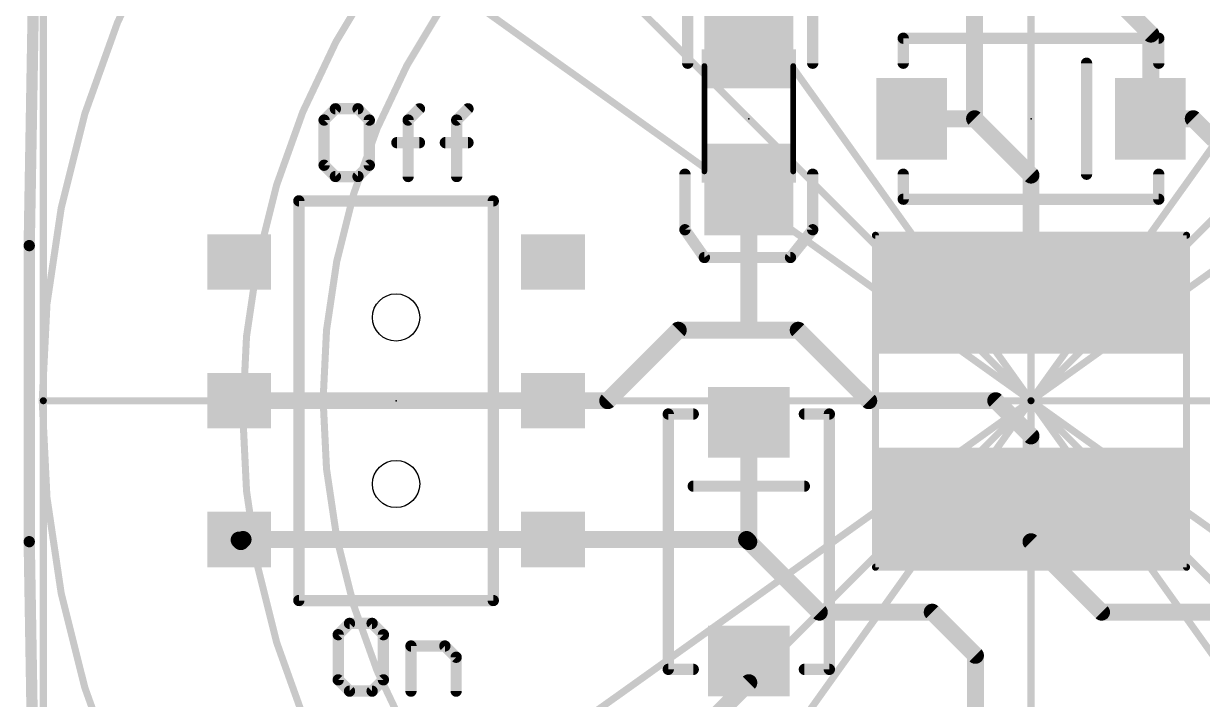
# Model space of a CAD drawing. Extents: x -0.4 to 35.7, y -0.1 to 35.7.
# Drawn here: x -0.36 to 20.87, y 12.4 to 24.57 of the extents above; entities that cross this region are included whole.
import ezdxf

# ---------------------------------------------------------------- set-up
doc = ezdxf.new("R2010")
doc.units = 0
for name, color, linetype in [('1', 12, 'CONTINUOUS'), ('16', 132, 'CONTINUOUS'), ('20', 53, 'CONTINUOUS'), ('21', 41, 'CONTINUOUS'), ('23', 53, 'CONTINUOUS'), ('51', 53, 'CONTINUOUS')]:
    doc.layers.add(name, color=color, linetype=linetype)

# ---------------------------------------------------------------- blocks, each defined once
blk = doc.blocks.new('RECT')
blk.add_solid([(-0.5, -0.5), (0.5, -0.5), (-0.5, 0.5), (0.5, 0.5)])

msp = doc.modelspace()

# ---------------------------------------------------------------- linework, layer by layer
at = {"layer": '1', "const_width": 0.3048}
for points in [[(12.7, 25.4), (12.7, 24.26)], [(19.939, 24.384), (19.0801, 25.2429)], [(16.764, 22.86), (16.764, 24.765)], [(12.7, 24.26), (12.7, 24.13)], [(19.939, 22.86), (19.939, 24.384)], [(16.764, 22.86), (15.63, 22.86)], [(17.78, 21.844), (16.764, 22.86)], [(19.93, 22.86), (19.939, 22.86)], [(19.93, 22.86), (20.701, 22.86)], [(20.701, 22.86), (21.082, 22.479)], [(17.78, 19.7), (17.78, 21.844)], [(12.7, 19.05), (12.7, 21.46)], [(10.16, 17.78), (11.43, 19.05)], [(11.43, 19.05), (12.7, 19.05)], [(12.7, 19.05), (13.589, 19.05)], [(13.589, 19.05), (14.859, 17.78)], [(3.525, 17.78), (9.175, 17.78)], [(9.175, 17.78), (10.16, 17.78)], [(12.7, 17.39), (12.7, 17.78)], [(14.859, 17.78), (17.145, 17.78)], [(17.145, 17.78), (17.78, 17.145)], [(12.7, 15.24), (12.7, 17.39)], [(17.78, 17.145), (17.78, 16.383)], [(17.78, 16.383), (17.78, 16.51)], [(17.78, 16.383), (17.78, 15.875)], [(17.78, 15.86), (18.034, 16.256)], [(17.78, 15.875), (17.78, 15.86)], [(17.78, 15.875), (17.78, 15.24)], [(3.525, 15.28), (3.525, 15.271)], [(3.525, 15.271), (3.556, 15.24)], [(3.556, 15.24), (3.596, 15.28)], [(3.596, 15.28), (9.175, 15.28)], [(9.175, 15.28), (12.66, 15.28)], [(12.66, 15.28), (12.7, 15.24)], [(12.7, 15.24), (13.97, 13.97)], [(17.78, 15.24), (19.05, 13.97)], [(13.97, 13.97), (16.002, 13.97)], [(16.002, 13.97), (16.78, 13.192)], [(19.05, 13.97), (21.59, 13.97)], [(12.7, 12.7), (12.7, 13.09)], [(16.78, 13.192), (16.78, 10.05)], [(7.112, 7.112), (12.7, 12.7)]]:
    msp.add_lwpolyline(points, dxfattribs=at)
at = {"layer": '1', "const_width": 0.1524}
for points in [[(12.7762, 24.26, 1), (12.6238, 24.26)], [(20.0152, 24.384, 1), (19.8628, 24.384)], [(19.8851, 24.3301, 1), (19.9929, 24.4379)], [(12.6238, 24.26, 1), (12.7762, 24.26)], [(12.6238, 24.13, 1), (12.7762, 24.13)], [(15.63, 22.9362, 1), (15.63, 22.7838)], [(16.8179, 22.9139, 1), (16.7101, 22.8061)], [(16.6878, 22.86, 1), (16.8402, 22.86)], [(16.764, 22.7838, 1), (16.764, 22.9362)], [(19.93, 22.9362, 1), (19.93, 22.7838)], [(19.93, 22.9362, 1), (19.93, 22.7838)], [(19.8628, 22.86, 1), (20.0152, 22.86)], [(19.939, 22.7838, 1), (19.939, 22.9362)], [(20.7549, 22.9139, 1), (20.6471, 22.8061)], [(20.701, 22.7838, 1), (20.701, 22.9362)], [(17.8562, 21.844, 1), (17.7038, 21.844)], [(17.7261, 21.7901, 1), (17.8339, 21.8979)], [(12.7762, 21.46, 1), (12.6238, 21.46)], [(17.7038, 19.7, 1), (17.8562, 19.7)], [(11.43, 19.1262, 1), (11.43, 18.9738)], [(11.4839, 18.9961, 1), (11.3761, 19.1039)], [(12.7, 19.1262, 1), (12.7, 18.9738)], [(12.6238, 19.05, 1), (12.7762, 19.05)], [(12.7, 18.9738, 1), (12.7, 19.1262)], [(13.6429, 19.1039, 1), (13.5351, 18.9961)], [(13.589, 18.9738, 1), (13.589, 19.1262)], [(3.525, 17.8562, 1), (3.525, 17.7038)], [(9.175, 17.8562, 1), (9.175, 17.7038)], [(9.175, 17.7038, 1), (9.175, 17.8562)], [(10.1061, 17.8339, 1), (10.2139, 17.7261)], [(10.16, 17.7038, 1), (10.16, 17.8562)], [(12.7762, 17.78, 1), (12.6238, 17.78)], [(14.859, 17.8562, 1), (14.859, 17.7038)], [(14.8051, 17.7261, 1), (14.9129, 17.8339)], [(17.1989, 17.8339, 1), (17.0911, 17.7261)], [(17.145, 17.7038, 1), (17.145, 17.8562)], [(12.7762, 17.39, 1), (12.6238, 17.39)], [(12.6238, 17.39, 1), (12.7762, 17.39)], [(17.8562, 17.145, 1), (17.7038, 17.145)], [(17.7261, 17.0911, 1), (17.8339, 17.1989)], [(17.8562, 16.51, 1), (17.7038, 16.51)], [(17.8562, 16.383, 1), (17.7038, 16.383)], [(17.7038, 16.383, 1), (17.8562, 16.383)], [(17.7038, 16.383, 1), (17.8562, 16.383)], [(18.0981, 16.2149, 1), (17.9699, 16.2971)], [(17.8562, 15.875, 1), (17.7038, 15.875)], [(17.8562, 15.875, 1), (17.7038, 15.875)], [(17.7038, 15.875, 1), (17.8562, 15.875)], [(17.7038, 15.86, 1), (17.8562, 15.86)], [(17.7159, 15.9011, 1), (17.8441, 15.8189)], [(3.6012, 15.28, 1), (3.4488, 15.28)], [(3.5789, 15.3249, 1), (3.4711, 15.2171)], [(3.4488, 15.271, 1), (3.6012, 15.271)], [(3.5021, 15.2939, 1), (3.6099, 15.1861)], [(3.5021, 15.1861, 1), (3.6099, 15.2939)], [(3.596, 15.3562, 1), (3.596, 15.2038)], [(3.6499, 15.2261, 1), (3.5421, 15.3339)], [(9.175, 15.3562, 1), (9.175, 15.2038)], [(9.175, 15.2038, 1), (9.175, 15.3562)], [(12.7139, 15.3339, 1), (12.6061, 15.2261)], [(12.7539, 15.2939, 1), (12.6461, 15.1861)], [(12.6238, 15.24, 1), (12.7762, 15.24)], [(12.6461, 15.1861, 1), (12.7539, 15.2939)], [(12.66, 15.2038, 1), (12.66, 15.3562)], [(17.8339, 15.2939, 1), (17.7261, 15.1861)], [(17.7038, 15.24, 1), (17.8562, 15.24)], [(13.97, 14.0462, 1), (13.97, 13.8938)], [(13.9161, 13.9161, 1), (14.0239, 14.0239)], [(16.0559, 14.0239, 1), (15.9481, 13.9161)], [(16.002, 13.8938, 1), (16.002, 14.0462)], [(19.05, 14.0462, 1), (19.05, 13.8938)], [(18.9961, 13.9161, 1), (19.1039, 14.0239)], [(12.7762, 13.09, 1), (12.6238, 13.09)], [(16.8562, 13.192, 1), (16.7038, 13.192)], [(16.7261, 13.1381, 1), (16.8339, 13.2459)], [(12.6238, 12.7, 1), (12.7762, 12.7)], [(12.7539, 12.6461, 1), (12.6461, 12.7539)]]:
    msp.add_lwpolyline(points, format="xyb", dxfattribs=at)
at = {"layer": '16', "const_width": 0.2032}
for points in [[(-0.254, 20.574), (0, 35.56)], [(-0.254, 15.24), (-0.254, 20.574)], [(0, 0), (-0.254, 15.24)]]:
    msp.add_lwpolyline(points, dxfattribs=at)
at = {"layer": '16', "const_width": 0.1016}
for points in [[(-0.2032, 20.574, 1), (-0.3048, 20.574)], [(-0.3048, 20.5749, 1), (-0.2032, 20.5731)], [(-0.2032, 15.2408, 1), (-0.3048, 15.2392)], [(-0.3048, 15.24, 1), (-0.2032, 15.24)]]:
    msp.add_lwpolyline(points, format="xyb", dxfattribs=at)
at = {"layer": '20', "const_width": 0.127}
msp.add_lwpolyline([(17.78, -0.02, 1), (17.78, 35.58, 1), (17.78, -0.02)], format="xyb", dxfattribs=at)
at = {"layer": '20'}
for centre in [(6.35, 19.28), (6.35, 16.28)]:
    msp.add_circle(centre, 0.425, dxfattribs=at)
at = {"layer": '21', "const_width": 0.2032}
for points in [[(11.6, 23.86), (11.6, 25.36)], [(13.85, 25.36), (13.85, 23.86)], [(15.48, 23.86), (15.48, 24.31)], [(15.48, 24.31), (20.08, 24.31)], [(20.08, 24.31), (20.08, 23.86)], [(18.78, 23.86), (18.78, 21.86)], [(5.258, 23.0388), (5.0546, 22.8355)], [(5.6647, 23.0388), (5.258, 23.0388)], [(5.8681, 22.8355), (5.6647, 23.0388)], [(6.5677, 22.8355), (6.7711, 23.0388)], [(7.4408, 22.8355), (7.6442, 23.0388)], [(5.0546, 22.8355), (5.0546, 22.022)], [(5.8681, 22.022), (5.8681, 22.8355)], [(6.5677, 21.8186), (6.5677, 22.8355)], [(7.4408, 21.8186), (7.4408, 22.8355)], [(6.3643, 22.4287), (6.7711, 22.4287)], [(7.2375, 22.4287), (7.6442, 22.4287)], [(5.0546, 22.022), (5.258, 21.8186)], [(5.6647, 21.8186), (5.8681, 22.022)], [(5.258, 21.8186), (5.6647, 21.8186)], [(11.55, 21.86), (11.55, 20.86)], [(13.85, 20.86), (13.85, 21.86)], [(15.48, 21.41), (15.48, 21.86)], [(20.08, 21.86), (20.08, 21.41)], [(8.1, 21.38), (4.6, 21.38)], [(4.6, 21.38), (4.6, 14.18)], [(8.1, 14.18), (8.1, 21.38)], [(20.08, 21.41), (15.48, 21.41)], [(11.55, 20.86), (11.9, 20.36)], [(13.45, 20.36), (13.85, 20.86)], [(11.9, 20.36), (13.45, 20.36)], [(11.25, 12.94), (11.25, 17.54)], [(11.25, 17.54), (11.7, 17.54)], [(13.7, 17.54), (14.15, 17.54)], [(14.15, 17.54), (14.15, 12.94)], [(11.7, 16.24), (13.7, 16.24)], [(4.6, 14.18), (8.1, 14.18)], [(5.512, 13.7678), (5.3086, 13.5645)], [(5.9187, 13.7678), (5.512, 13.7678)], [(6.1221, 13.5645), (5.9187, 13.7678)], [(5.3086, 13.5645), (5.3086, 12.751)], [(6.1221, 12.751), (6.1221, 13.5645)], [(6.6183, 12.5476), (6.6183, 13.3611)], [(6.6183, 13.3611), (7.2284, 13.3611)], [(7.2284, 13.3611), (7.4318, 13.1577)], [(7.4318, 13.1577), (7.4318, 12.5476)], [(11.7, 12.94), (11.25, 12.94)], [(14.15, 12.94), (13.7, 12.94)], [(5.3086, 12.751), (5.512, 12.5476)], [(5.9187, 12.5476), (6.1221, 12.751)], [(5.512, 12.5476), (5.9187, 12.5476)]]:
    msp.add_lwpolyline(points, dxfattribs=at)
at = {"layer": '21', "const_width": 0.1016}
for points in [[(15.5308, 24.31, 1), (15.4292, 24.31)], [(15.48, 24.3608, 1), (15.48, 24.2592)], [(20.1308, 24.31, 1), (20.0292, 24.31)], [(20.08, 24.2592, 1), (20.08, 24.3608)], [(11.5492, 23.86, 1), (11.6508, 23.86)], [(13.7992, 23.86, 1), (13.9008, 23.86)], [(15.4292, 23.86, 1), (15.5308, 23.86)], [(18.8308, 23.86, 1), (18.7292, 23.86)], [(20.0292, 23.86, 1), (20.1308, 23.86)], [(5.258, 23.0896, 1), (5.258, 22.988)], [(5.2939, 23.0029, 1), (5.2221, 23.0748)], [(5.7006, 23.0748, 1), (5.6288, 23.0029)], [(5.6647, 22.988, 1), (5.6647, 23.0896)], [(6.807, 23.0029, 1), (6.7352, 23.0748)], [(7.6801, 23.0029, 1), (7.6083, 23.0748)], [(5.1054, 22.8355, 1), (5.0038, 22.8355)], [(5.0187, 22.8714, 1), (5.0905, 22.7995)], [(5.9189, 22.8355, 1), (5.8173, 22.8355)], [(5.8322, 22.7995, 1), (5.904, 22.8714)], [(6.6185, 22.8355, 1), (6.5169, 22.8355)], [(6.5318, 22.8714, 1), (6.6036, 22.7995)], [(7.4916, 22.8355, 1), (7.39, 22.8355)], [(7.4049, 22.8714, 1), (7.4768, 22.7995)], [(6.3643, 22.4795, 1), (6.3643, 22.3779)], [(6.7711, 22.3779, 1), (6.7711, 22.4795)], [(7.2375, 22.4795, 1), (7.2375, 22.3779)], [(7.6442, 22.3779, 1), (7.6442, 22.4795)], [(5.0905, 22.0579, 1), (5.0187, 21.9861)], [(5.0038, 22.022, 1), (5.1054, 22.022)], [(5.8173, 22.022, 1), (5.9189, 22.022)], [(5.904, 21.9861, 1), (5.8322, 22.0579)], [(5.258, 21.8694, 1), (5.258, 21.7678)], [(5.2221, 21.7827, 1), (5.2939, 21.8545)], [(5.6288, 21.8545, 1), (5.7006, 21.7827)], [(5.6647, 21.7678, 1), (5.6647, 21.8694)], [(6.5169, 21.8186, 1), (6.6185, 21.8186)], [(7.39, 21.8186, 1), (7.4916, 21.8186)], [(11.6008, 21.86, 1), (11.4992, 21.86)], [(13.9008, 21.86, 1), (13.7992, 21.86)], [(15.5308, 21.86, 1), (15.4292, 21.86)], [(18.7292, 21.86, 1), (18.8308, 21.86)], [(20.1308, 21.86, 1), (20.0292, 21.86)], [(4.6, 21.4308, 1), (4.6, 21.3292)], [(4.6508, 21.38, 1), (4.5492, 21.38)], [(8.1508, 21.38, 1), (8.0492, 21.38)], [(8.1, 21.3292, 1), (8.1, 21.4308)], [(15.48, 21.4608, 1), (15.48, 21.3592)], [(15.4292, 21.41, 1), (15.5308, 21.41)], [(20.0292, 21.41, 1), (20.1308, 21.41)], [(20.08, 21.3592, 1), (20.08, 21.4608)], [(11.5916, 20.8891, 1), (11.5084, 20.8309)], [(11.4992, 20.86, 1), (11.6008, 20.86)], [(13.7992, 20.86, 1), (13.9008, 20.86)], [(13.8897, 20.8283, 1), (13.8103, 20.8917)], [(11.9, 20.4108, 1), (11.9, 20.3092)], [(11.8584, 20.3309, 1), (11.9416, 20.3891)], [(13.4103, 20.3917, 1), (13.4897, 20.3283)], [(13.45, 20.3092, 1), (13.45, 20.4108)], [(11.3008, 17.54, 1), (11.1992, 17.54)], [(11.25, 17.5908, 1), (11.25, 17.4892)], [(11.7, 17.4892, 1), (11.7, 17.5908)], [(13.7, 17.5908, 1), (13.7, 17.4892)], [(14.2008, 17.54, 1), (14.0992, 17.54)], [(14.15, 17.4892, 1), (14.15, 17.5908)], [(11.7, 16.2908, 1), (11.7, 16.1892)], [(13.7, 16.1892, 1), (13.7, 16.2908)], [(4.6, 14.2308, 1), (4.6, 14.1292)], [(4.5492, 14.18, 1), (4.6508, 14.18)], [(8.0492, 14.18, 1), (8.1508, 14.18)], [(8.1, 14.1292, 1), (8.1, 14.2308)], [(5.512, 13.8186, 1), (5.512, 13.717)], [(5.5479, 13.7319, 1), (5.4761, 13.8038)], [(5.9546, 13.8038, 1), (5.8828, 13.7319)], [(5.9187, 13.717, 1), (5.9187, 13.8186)], [(5.3594, 13.5645, 1), (5.2578, 13.5645)], [(5.2727, 13.6004, 1), (5.3445, 13.5285)], [(6.1729, 13.5645, 1), (6.0713, 13.5645)], [(6.0862, 13.5285, 1), (6.158, 13.6004)], [(6.6691, 13.3611, 1), (6.5675, 13.3611)], [(6.6183, 13.4119, 1), (6.6183, 13.3103)], [(7.2644, 13.397, 1), (7.1925, 13.3252)], [(7.2284, 13.3103, 1), (7.2284, 13.4119)], [(7.4826, 13.1577, 1), (7.381, 13.1577)], [(7.3959, 13.1218, 1), (7.4677, 13.1936)], [(11.25, 12.9908, 1), (11.25, 12.8892)], [(11.1992, 12.94, 1), (11.3008, 12.94)], [(11.7, 12.8892, 1), (11.7, 12.9908)], [(13.7, 12.9908, 1), (13.7, 12.8892)], [(14.0992, 12.94, 1), (14.2008, 12.94)], [(14.15, 12.8892, 1), (14.15, 12.9908)], [(5.3445, 12.7869, 1), (5.2727, 12.7151)], [(5.2578, 12.751, 1), (5.3594, 12.751)], [(6.0713, 12.751, 1), (6.1729, 12.751)], [(6.158, 12.7151, 1), (6.0862, 12.7869)], [(5.512, 12.5984, 1), (5.512, 12.4968)], [(5.4761, 12.5117, 1), (5.5479, 12.5835)], [(5.8828, 12.5835, 1), (5.9546, 12.5117)], [(5.9187, 12.4968, 1), (5.9187, 12.5984)], [(6.5675, 12.5476, 1), (6.6691, 12.5476)], [(7.381, 12.5476, 1), (7.4826, 12.5476)]]:
    msp.add_lwpolyline(points, format="xyb", dxfattribs=at)
at = {"layer": '23'}
for p in [(12.7, 22.86), (17.78, 22.86), (6.35, 17.78), (17.78, 17.78), (12.7, 15.24)]:
    msp.add_point(p, dxfattribs=at)
at = {"layer": '51'}
for points, const_width in [([(0, 35.56), (17.78, 17.78)], 0.127), ([(17.78, 17.78), (5.08, 35.56)], 0.127), ([(17.78, 17.78), (35.56, 35.56)], 0.127), ([(30.48, 35.56), (17.78, 17.78)], 0.127), ([(17.78, 35.56), (17.78, 17.78)], 0.127), ([(0, 30.48), (0, 17.78)], 0.127), ([(0, 30.48), (17.78, 17.78)], 0.127), ([(17.78, 17.78), (35.56, 30.48)], 0.127), ([(11.9, 21.91), (11.9, 23.81)], 0.1016), ([(13.5, 23.81), (13.5, 21.91)], 0.1016), ([(20.58, 20.76), (14.98, 20.76)], 0.127), ([(14.98, 20.76), (14.98, 14.78)], 0.127), ([(20.58, 14.78), (20.58, 20.76)], 0.127), ([(0, 17.78), (0, 5.08)], 0.127), ([(0, 0), (17.78, 17.78)], 0.127), ([(17.78, 17.78), (0, 5.08)], 0.127), ([(0, 17.78), (17.78, 17.78)], 0.127), ([(5.08, 0), (17.78, 17.78)], 0.127), ([(17.78, 17.78), (35.56, 0)], 0.127), ([(35.56, 5.08), (17.78, 17.78)], 0.127), ([(17.78, 17.78), (30.48, 0)], 0.127), ([(17.78, 17.78), (17.78, 0)], 0.127), ([(17.78, 17.78), (35.56, 17.78)], 0.127), ([(14.98, 14.78), (20.58, 14.78)], 0.127)]:
    msp.add_lwpolyline(points, dxfattribs=dict(at, const_width=const_width))
for points, const_width in [([(17.8, 3.3357, 1), (17.8, 31.7563, 1), (17.8, 3.3357)], 0.127), ([(17.8, 5.0367, 1), (17.8, 30.5633, 1), (17.8, 5.0367)], 0.127), ([(11.9254, 23.81, 1), (11.8746, 23.81)], 0.0508), ([(13.5254, 23.81, 1), (13.4746, 23.81)], 0.0508), ([(11.8746, 21.91, 1), (11.9254, 21.91)], 0.0508), ([(13.4746, 21.91, 1), (13.5254, 21.91)], 0.0508), ([(15.0118, 20.76, 1), (14.9482, 20.76)], 0.0635), ([(14.98, 20.7918, 1), (14.98, 20.7283)], 0.0635), ([(20.6118, 20.76, 1), (20.5483, 20.76)], 0.0635), ([(20.58, 20.7283, 1), (20.58, 20.7918)], 0.0635), ([(0.0318, 17.78, 1), (-0.0318, 17.78)], 0.0635), ([(0, 17.8117, 1), (0, 17.7483)], 0.0635), ([(17.8025, 17.8025, 1), (17.7575, 17.7575)], 0.0635), ([(17.7575, 17.8025, 1), (17.8025, 17.7575)], 0.0635), ([(17.7985, 17.8058, 1), (17.7615, 17.7542)], 0.0635), ([(17.8058, 17.7985, 1), (17.7542, 17.7615)], 0.0635), ([(17.7615, 17.8058, 1), (17.7985, 17.7542)], 0.0635), ([(17.7542, 17.7985, 1), (17.8058, 17.7615)], 0.0635), ([(17.8117, 17.78, 1), (17.7483, 17.78)], 0.0635), ([(17.78, 17.8117, 1), (17.78, 17.7483)], 0.0635), ([(17.8058, 17.7615, 1), (17.7542, 17.7985)], 0.0635), ([(17.7542, 17.7615, 1), (17.8058, 17.7985)], 0.0635), ([(17.8025, 17.7575, 1), (17.7575, 17.8025)], 0.0635), ([(17.7575, 17.7575, 1), (17.8025, 17.8025)], 0.0635), ([(17.7985, 17.7542, 1), (17.7615, 17.8058)], 0.0635), ([(17.7615, 17.7542, 1), (17.7985, 17.8058)], 0.0635), ([(17.78, 17.7483, 1), (17.78, 17.8117)], 0.0635), ([(-0.0318, 17.78, 1), (0.0318, 17.78)], 0.0635), ([(17.7483, 17.78, 1), (17.8117, 17.78)], 0.0635), ([(14.9482, 14.78, 1), (15.0118, 14.78)], 0.0635), ([(14.98, 14.8118, 1), (14.98, 14.7483)], 0.0635), ([(20.5483, 14.78, 1), (20.6118, 14.78)], 0.0635), ([(20.58, 14.7483, 1), (20.58, 14.8118)], 0.0635)]:
    msp.add_lwpolyline(points, format="xyb", dxfattribs=dict(at, const_width=const_width))

# ---------------------------------------------------------------- block references
at = {"layer": '1'}
for p, xscale, yscale in [((12.7, 24.26), 1.6, 1.4), ((19.93, 22.86), 1.27, 1.47), ((12.7, 21.46), 1.6, 1.4), ((17.78, 19.7), 5.5, 2.15), ((17.78, 15.86), 5.5, 2.15)]:
    msp.add_blockref('RECT', p, dxfattribs=dict(at, xscale=xscale, yscale=yscale))
at = {"layer": '1', "xscale": 1.27, "yscale": 1.47}
for p, rotation in [((15.63, 22.86), 180), ((12.7, 17.39), 90), ((12.7, 13.09), 270)]:
    msp.add_blockref('RECT', p, dxfattribs=dict(at, rotation=rotation))
at = {"layer": '1', "yscale": 1.15, "rotation": 90}
for p in [(3.525, 20.28), (9.175, 20.28), (3.525, 17.78), (9.175, 17.78), (3.525, 15.28), (9.175, 15.28)]:
    msp.add_blockref('RECT', p, dxfattribs=at)
at = {"layer": '51', "xscale": 1.7, "yscale": 0.7}
for p in [(12.7, 23.76), (12.7, 22.06), (12.7, 22.06)]:
    msp.add_blockref('RECT', p, dxfattribs=at)

doc.saveas('drawing.dxf')
